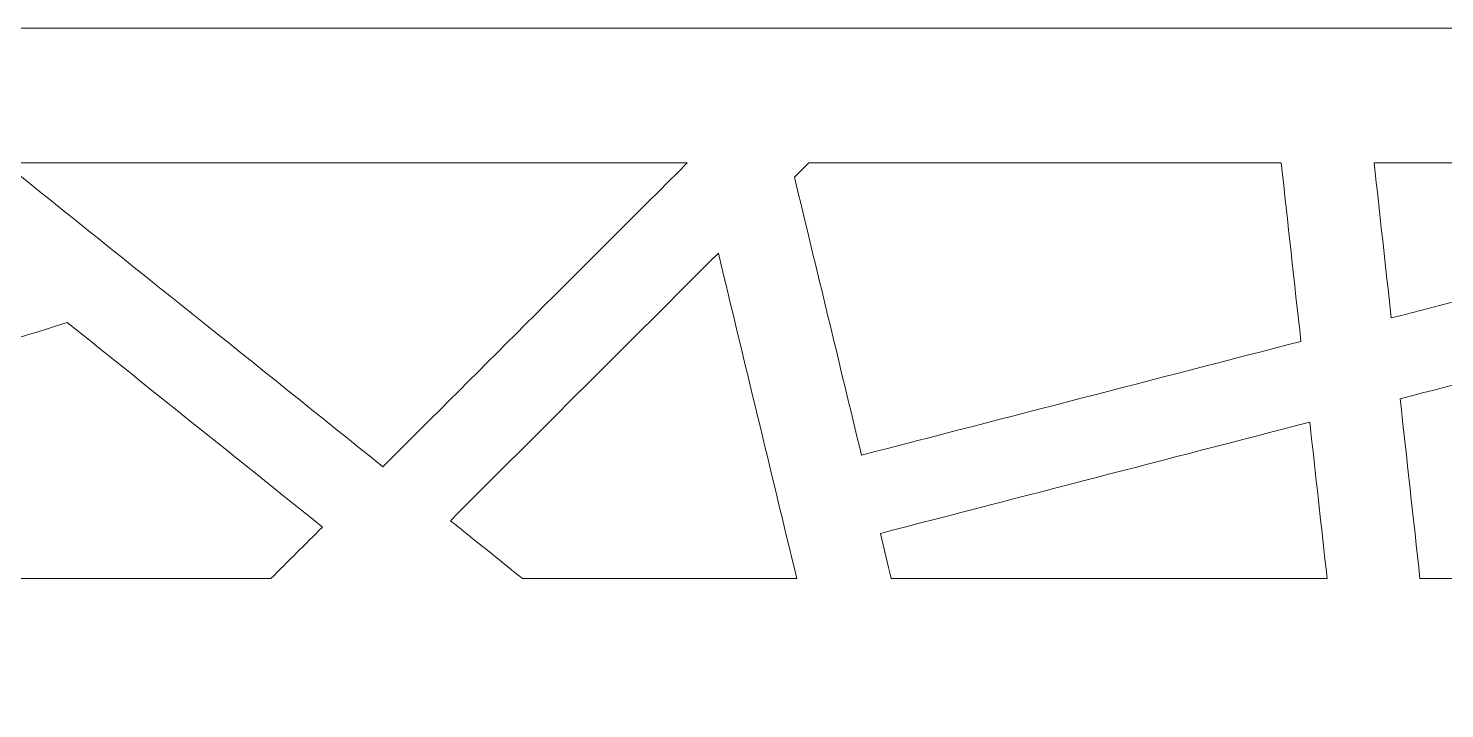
# Model space of a CAD drawing. Header units: centimetres. Extents: x -11.4 to -1.9, y -9.4 to 9.5.
# Drawn here: x -8.215 to -6.02, y 8.444 to 9.5 of the extents above; entities that cross this region are included whole.
import ezdxf

# ---------------------------------------------------------------- set-up
doc = ezdxf.new("R2010")
doc.units = ezdxf.units.CM
doc.header["$MEASUREMENT"] = 0
doc.layers.add('layer 1', color=7, linetype='Continuous')

msp = doc.modelspace()

# ---------------------------------------------------------------- linework, layer by layer
at = {"layer": 'layer 1', "color": 250, "lineweight": 9}
for points, knots in [([(-11.40173, 9.49999), (-11.40173, 7.90538), (-11.40173, 6.31069), (-11.40173, 4.71607), (-11.40173, 4.71607), (-8.21806, 4.71607), (-5.03446, 4.71607), (-1.85082, 4.71607), (-1.85082, 4.71607), (-1.85082, 6.31069), (-1.85082, 7.90538), (-1.85082, 9.49999), (-1.85082, 9.49999), (-5.03446, 9.49999), (-8.21806, 9.49999), (-11.40173, 9.49999)], [0, 0, 0, 0, 0.2, 0.2, 0.2, 0.2, 0.4, 0.4, 0.4, 0.4, 0.6, 0.6, 0.6, 0.6, 1, 1, 1, 1]), ([(-7.19395, 9.2911), (-7.35119, 9.13404), (-7.50842, 8.97698), (-7.66562, 8.81991), (-7.66562, 8.81991), (-7.86147, 8.97698), (-8.05727, 9.13404), (-8.25311, 9.2911), (-8.25311, 9.2911), (-7.90003, 9.2911), (-7.54703, 9.2911), (-7.19395, 9.2911)], [0, 0, 0, 0, 0.25, 0.25, 0.25, 0.25, 0.5, 0.5, 0.5, 0.5, 1, 1, 1, 1]), ([(-6.27295, 9.2911), (-6.26278, 9.19882), (-6.25266, 9.10655), (-6.24249, 9.0143), (-6.24249, 9.0143), (-6.46955, 8.95546), (-6.69665, 8.89655), (-6.92374, 8.83774), (-6.92374, 8.83774), (-6.95837, 8.98144), (-6.99299, 9.12521), (-7.02765, 9.269), (-7.02765, 9.269), (-7.02026, 9.27632), (-7.01287, 9.28371), (-7.0055, 9.2911), (-7.0055, 9.2911), (-6.76131, 9.2911), (-6.51714, 9.2911), (-6.27295, 9.2911)], [0, 0, 0, 0, 0.1666667, 0.1666667, 0.1666667, 0.1666667, 0.3333333, 0.3333333, 0.3333333, 0.3333333, 0.5, 0.5, 0.5, 0.5, 0.6666667, 0.6666667, 0.6666667, 0.6666667, 1, 1, 1, 1]), ([(-5.66068, 9.2911), (-5.63976, 9.25453), (-5.61888, 9.21797), (-5.59795, 9.18143), (-5.59795, 9.18143), (-5.76613, 9.13782), (-5.93429, 9.0942), (-6.10245, 9.05059), (-6.10245, 9.05059), (-6.11126, 9.13077), (-6.12014, 9.21092), (-6.12897, 9.2911), (-6.12897, 9.2911), (-5.97286, 9.2911), (-5.81677, 9.2911), (-5.66068, 9.2911)], [0, 0, 0, 0, 0.2, 0.2, 0.2, 0.2, 0.4, 0.4, 0.4, 0.4, 0.6, 0.6, 0.6, 0.6, 1, 1, 1, 1]), ([(-7.44905, 8.64622), (-7.48639, 8.67622), (-7.52374, 8.70615), (-7.5611, 8.73613), (-7.5611, 8.73613), (-7.42265, 8.87445), (-7.28416, 9.01278), (-7.14568, 9.15109), (-7.14568, 9.15109), (-7.10512, 8.98278), (-7.06458, 8.81455), (-7.02404, 8.64622), (-7.02404, 8.64622), (-7.16571, 8.64622), (-7.3074, 8.64622), (-7.44905, 8.64622)], [0, 0, 0, 0, 0.2, 0.2, 0.2, 0.2, 0.4, 0.4, 0.4, 0.4, 0.6, 0.6, 0.6, 0.6, 1, 1, 1, 1]), ([(-6.05791, 8.64622), (-6.06816, 8.73925), (-6.07838, 8.83228), (-6.08862, 8.92529), (-6.08862, 8.92529), (-5.90365, 8.97319), (-5.71871, 9.02117), (-5.53375, 9.06908), (-5.53375, 9.06908), (-5.45316, 8.92817), (-5.37256, 8.78723), (-5.29197, 8.64622), (-5.29197, 8.64622), (-5.54728, 8.64622), (-5.80262, 8.64622), (-6.05791, 8.64622)], [0, 0, 0, 0, 0.2, 0.2, 0.2, 0.2, 0.4, 0.4, 0.4, 0.4, 0.6, 0.6, 0.6, 0.6, 1, 1, 1, 1]), ([(-9.28878, 8.45396), (-9.36008, 8.50925), (-9.43142, 8.56463), (-9.50277, 8.61992), (-9.50277, 8.61992), (-9.05356, 8.76118), (-8.60433, 8.90243), (-8.15513, 9.04361), (-8.15513, 9.04361), (-8.02319, 8.93783), (-7.8913, 8.83211), (-7.75939, 8.7263), (-7.75939, 8.7263), (-7.7861, 8.69959), (-7.81278, 8.67295), (-7.83949, 8.64622), (-7.83949, 8.64622), (-8.25682, 8.64622), (-8.67417, 8.64622), (-9.09147, 8.64622), (-9.09147, 8.64622), (-9.15723, 8.58219), (-9.22302, 8.51806), (-9.28878, 8.45396)], [0, 0, 0, 0, 0.1428571, 0.1428571, 0.1428571, 0.1428571, 0.2857143, 0.2857143, 0.2857143, 0.2857143, 0.4285714, 0.4285714, 0.4285714, 0.4285714, 0.5714286, 0.5714286, 0.5714286, 0.5714286, 0.7142857, 0.7142857, 0.7142857, 0.7142857, 1, 1, 1, 1]), ([(-6.87761, 8.64622), (-6.88325, 8.66958), (-6.88886, 8.69303), (-6.89451, 8.71639), (-6.89451, 8.71639), (-6.67252, 8.77386), (-6.4506, 8.83143), (-6.22866, 8.88899), (-6.22866, 8.88899), (-6.21975, 8.80808), (-6.21085, 8.72715), (-6.2019, 8.64622), (-6.2019, 8.64622), (-6.42714, 8.64622), (-6.65235, 8.64622), (-6.87761, 8.64622)], [0, 0, 0, 0, 0.2, 0.2, 0.2, 0.2, 0.4, 0.4, 0.4, 0.4, 0.6, 0.6, 0.6, 0.6, 1, 1, 1, 1])]:
    msp.add_open_spline(points, degree=3, knots=knots, dxfattribs=at)

doc.saveas('drawing.dxf')
